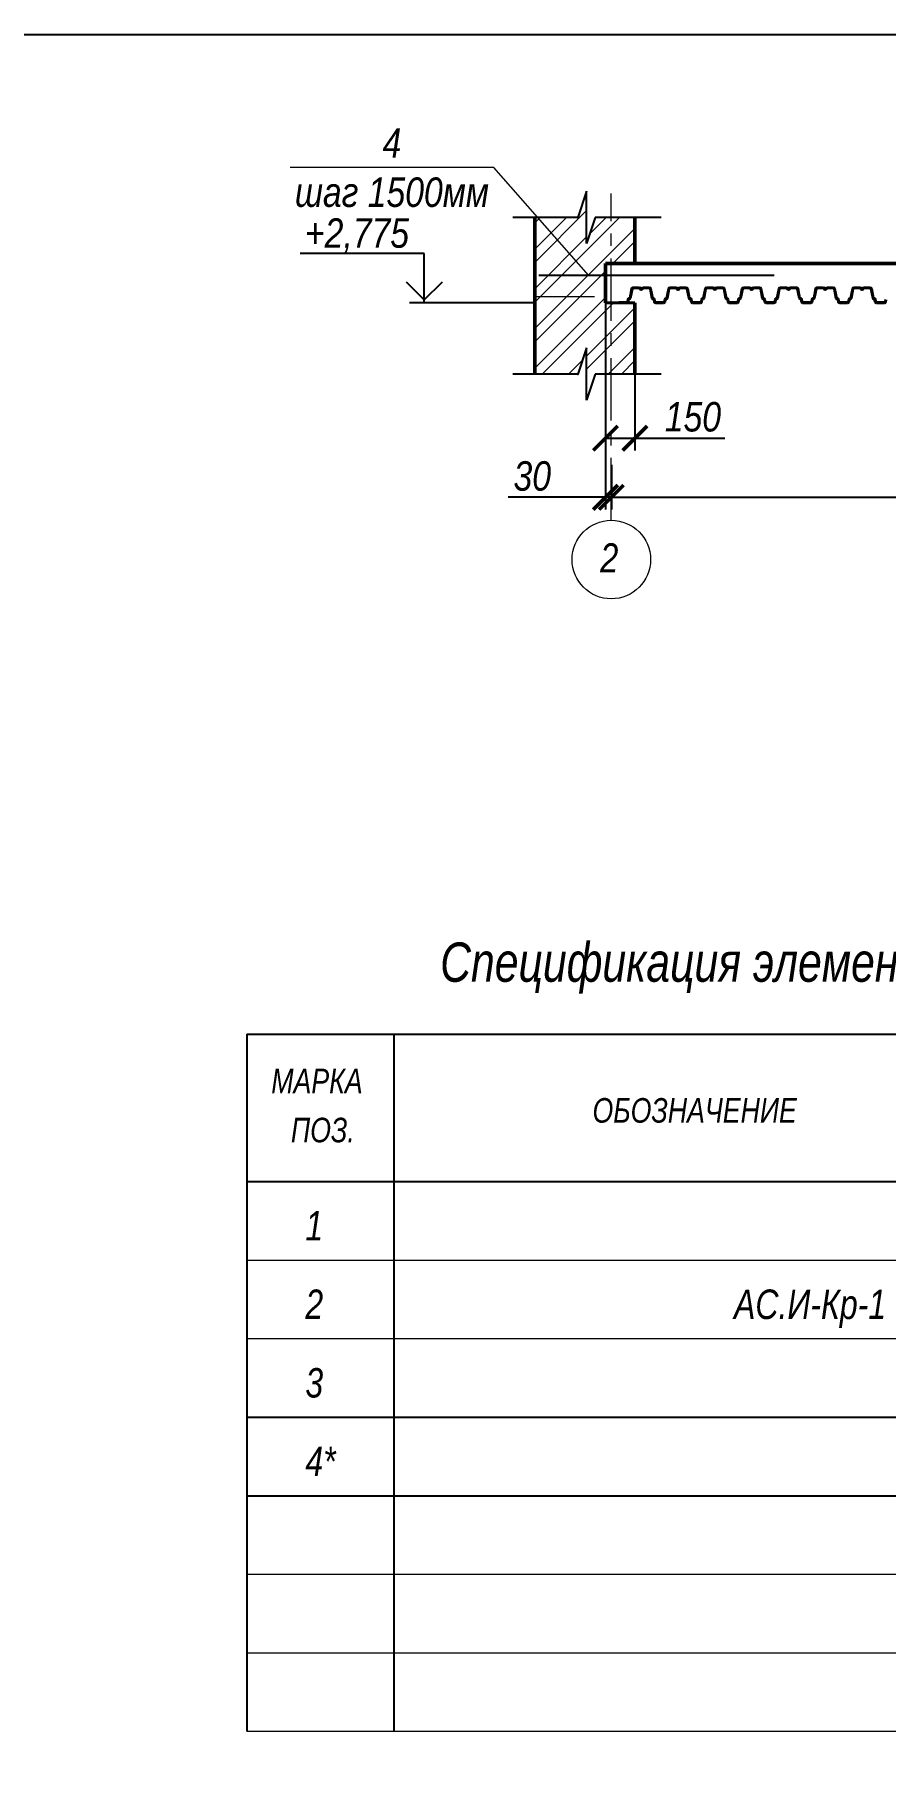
# Model space of a CAD drawing. Header units: millimetres. Extents: x 1582001 to 3303937, y 226471 to 491235.
# Drawn here: x 1644837 to 1653510, y 302874 to 320445 of the extents above; entities that cross this region are included whole.
import ezdxf

# ---------------------------------------------------------------- set-up
doc = ezdxf.new("R2010")
doc.units = ezdxf.units.MM
doc.linetypes.add('CENTER', pattern=[50.8, 31.75, -6.35, 6.35, -6.35])
doc.layers.get('Defpoints').update_dxf_attribs({"color": 255, "lineweight": 30})
for name, color, linetype in [('00', 15, 'Continuous'), ('6', 7, 'Continuous'), ('Spezifikazia', 250, 'Continuous'), ('Формуляр', 138, 'Continuous')]:
    doc.layers.add(name, color=color, linetype=linetype)
for name, color, linetype, lineweight in [('A-Wall-G', 22, 'Continuous', 50), ('Оси', 251, 'CENTER', 9), ('перекрытия', 7, 'Continuous', 40), ('Размеры', 7, 'Continuous', 18), ('Штриховки', 251, 'Continuous', 20)]:
    doc.layers.add(name, color=color, linetype=linetype, lineweight=lineweight)
doc.styles.add('GOST 2.304', font='ARIALNI.TTF', dxfattribs={"width": 0.98, "height": 300})
doc.styles.get("Standard").update_dxf_attribs({"font": 'ARIALNI.TTF', "height": 300})
doc.styles.add('STYLE1', font='ARIALNI.TTF', dxfattribs={"height": 300})
doc.styles.add('Текст', font='ARIALNI.TTF')
doc.dimstyles.new('х2', dxfattribs={"dimscale": 100, "dimtxt": 2.5, "dimasz": 2.5, "dimexe": 1.25, "dimexo": 0.625, "dimtad": 1, "dimdec": 0, "dimlfac": 0.5, "dimtxsty": 'Standard', "dimblk": 'ARCHTICK', "dimcen": 2.5, "dimadec": 0, "dimazin": 0, "dimtfac": 1, "dimtdec": 0, "dimtmove": 0, "dimatfit": 3, "dimfxl": 0, "dimarcsym": 0})

# ---------------------------------------------------------------- blocks, each defined once
blk = doc.blocks.new('1')
at = {"layer": 'перекрытия', "lineweight": 40, "ltscale": 100}
for p, q in [((0, 2), (80, 2)), ((95, 34), (90, 10)), ((97, 34), (92, 10)), ((107, 42), (105, 42)), ((107, 40), (105, 40)), ((132, 142), (114, 47)), ((134, 142), (115, 46)), ((210, 152), (144, 152)), ((210, 150), (144, 150)), ((230, 138), (226, 138)), ((230, 136), (226, 136)), ((311, 152), (246, 152)), ((311, 150), (246, 150)), ((321, 142), (340, 46)), ((323, 142), (342, 47)), ((348, 42), (351, 42)), ((348, 40), (351, 40)), ((359, 34), (363, 10)), ((360, 34), (365, 10)), ((375, 2), (455, 2)), ((375, 0), (455, 0)), ((470, 34), (465, 10)), ((470, 34), (465, 10)), ((472, 34), (467, 10)), ((472, 34), (467, 10)), ((482, 42), (480, 42)), ((482, 42), (480, 42)), ((482, 40), (480, 40)), ((482, 40), (480, 40)), ((507, 142), (489, 47)), ((509, 142), (490, 46)), ((585, 152), (519, 152)), ((585, 150), (519, 150)), ((605, 138), (601, 138)), ((605, 136), (601, 136)), ((686, 152), (621, 152)), ((686, 150), (621, 150)), ((696, 142), (715, 46)), ((698, 142), (717, 47)), ((723, 42), (726, 42)), ((723, 40), (726, 40)), ((734, 34), (738, 10)), ((735, 34), (740, 10)), ((750, 2), (830, 2)), ((750, 0), (830, 0))]:
    blk.add_line(p, q, dxfattribs=at)
for centre, radius, start, end in [((80, 12), 12, 270, 348.8738), ((80, 12), 10.2, 270, 348.8738), ((105, 32), 9.8, 90, 168.8738), ((105, 32), 8, 90, 168.8738), ((107, 48), 6.2, 270, 348.8738), ((107, 48), 8, 270, 348.8738), ((144, 140), 11.8, 90, 168.8738), ((144, 140), 10, 90, 168.8738), ((210, 142), 9.8, 7.1808, 90), ((210, 142), 8, 7.1808, 90), ((226, 144), 8, 187.1808, 270), ((226, 144), 6.2, 187.1808, 270), ((230, 144), 8, 270, 352.8192), ((230, 144), 6.2, 270, 352.8192), ((246, 142), 9.8, 90, 172.8192), ((246, 142), 8, 90, 172.8192), ((311, 140), 11.8, 11.1262, 90), ((311, 140), 10, 11.1262, 90), ((348, 48), 8, 191.1262, 270), ((348, 48), 6.2, 191.1262, 270), ((351, 32), 9.8, 11.1262, 90), ((351, 32), 8, 11.1262, 90), ((375, 12), 12, 191.1262, 270), ((375, 12), 10.2, 191.1262, 270), ((455, 12), 12, 270, 348.8738), ((455, 12), 10.2, 270, 348.8738), ((455, 12), 12, 270, 348.8738), ((455, 12), 10.2, 270, 348.8738), ((480, 32), 9.8, 90, 168.8738), ((480, 32), 9.8, 90, 168.8738), ((480, 32), 8, 90, 168.8738), ((480, 32), 8, 90, 168.8738), ((482, 48), 6.2, 270, 348.8738), ((482, 48), 6.2, 270, 348.8738), ((482, 48), 8, 270, 348.8738), ((482, 48), 8, 270, 348.8738), ((519, 140), 11.8, 90, 168.8738), ((519, 140), 10, 90, 168.8738), ((585, 142), 9.8, 7.1808, 90), ((585, 142), 8, 7.1808, 90), ((601, 144), 8, 187.1808, 270), ((601, 144), 6.2, 187.1808, 270), ((605, 144), 8, 270, 352.8192), ((605, 144), 6.2, 270, 352.8192), ((621, 142), 9.8, 90, 172.8192), ((621, 142), 8, 90, 172.8192), ((686, 140), 11.8, 11.1262, 90), ((686, 140), 10, 11.1262, 90), ((723, 48), 8, 191.1262, 270), ((723, 48), 6.2, 191.1262, 270), ((726, 32), 9.8, 11.1262, 90), ((726, 32), 8, 11.1262, 90), ((750, 12), 12, 191.1262, 270), ((750, 12), 10.2, 191.1262, 270)]:
    blk.add_arc(centre, radius, start, end, dxfattribs=at)
blk = doc.blocks.new('_ArchTick')
at = {"color": 0, "linetype": 'ByBlock', "const_width": 0.15}
blk.add_lwpolyline([(-0.5, -0.5), (0.5, 0.5)], dxfattribs=at)
blk = doc.blocks.new('*D1937')
at = {"layer": 'Defpoints', "color": 0, "lineweight": -3, "ltscale": 100, "transparency": 16777216}
for p in [(1661586, 316571), (1650716, 316021), (1661586, 315731)]:
    blk.add_point(p, dxfattribs=at)
at = {"layer": 'Размеры', "color": 0, "lineweight": -2, "ltscale": 100, "transparency": 16777216}
for p, q in [((1661586, 316508), (1661586, 315606)), ((1650716, 315959), (1650716, 315606)), ((1650716, 315731), (1661586, 315731))]:
    blk.add_line(p, q, dxfattribs=at)
at = {"layer": 'Размеры', "color": 0, "lineweight": -2, "ltscale": 100, "transparency": 16777216, "xscale": 250, "yscale": 250, "zscale": 250, "rotation": 180}
blk.add_blockref('_ArchTick', (1650716, 315731), dxfattribs=at)
at = {"layer": 'Размеры', "color": 0, "lineweight": -2, "ltscale": 100, "transparency": 16777216, "xscale": 250, "yscale": 250, "zscale": 250}
blk.add_blockref('_ArchTick', (1661586, 315731), dxfattribs=at)
at = {"layer": 'Размеры', "color": 0, "ltscale": 100, "transparency": 16777216, "insert": (1656151, 315946), "char_height": 300, "attachment_point": 5}
blk.add_mtext('5400', dxfattribs=at)
blk = doc.blocks.new('*D1938')
at = {"layer": 'Defpoints', "color": 0, "lineweight": -3, "ltscale": 100, "transparency": 16777216}
for p in [(1650656, 317713), (1650716, 316124), (1650656, 315731)]:
    blk.add_point(p, dxfattribs=at)
at = {"layer": 'Размеры', "color": 0, "lineweight": -2, "ltscale": 100, "transparency": 16777216}
for p, q in [((1650656, 317650), (1650656, 315606)), ((1650716, 316062), (1650716, 315606)), ((1650656, 315731), (1649664, 315731)), ((1650716, 315731), (1650656, 315731)), ((1650716, 315731), (1650966, 315731))]:
    blk.add_line(p, q, dxfattribs=at)
at = {"layer": 'Размеры', "color": 0, "lineweight": -2, "ltscale": 100, "transparency": 16777216, "xscale": 250, "yscale": 250, "zscale": 250}
blk.add_blockref('_ArchTick', (1650656, 315731), dxfattribs=at)
at = {"layer": 'Размеры', "color": 0, "lineweight": -2, "ltscale": 100, "transparency": 16777216, "xscale": 250, "yscale": 250, "zscale": 250, "rotation": 180}
blk.add_blockref('_ArchTick', (1650716, 315731), dxfattribs=at)
at = {"layer": 'Размеры', "color": 0, "ltscale": 100, "transparency": 16777216, "insert": (1649910, 315946), "char_height": 300, "attachment_point": 5}
blk.add_mtext('30', dxfattribs=at)
blk = doc.blocks.new('*D1939')
at = {"layer": 'Defpoints', "color": 0, "lineweight": -3, "ltscale": 100, "transparency": 16777216}
for p in [(1650656, 317801), (1650956, 317713), (1650656, 316333)]:
    blk.add_point(p, dxfattribs=at)
at = {"layer": 'Размеры', "color": 0, "lineweight": -2, "ltscale": 100, "transparency": 16777216}
for p, q in [((1650656, 317738), (1650656, 316208)), ((1650956, 317650), (1650956, 316208)), ((1650656, 316333), (1650956, 316333)), ((1650956, 316333), (1651872, 316333))]:
    blk.add_line(p, q, dxfattribs=at)
at = {"layer": 'Размеры', "color": 0, "lineweight": -2, "ltscale": 100, "transparency": 16777216, "xscale": 250, "yscale": 250, "zscale": 250, "rotation": 180}
blk.add_blockref('_ArchTick', (1650656, 316333), dxfattribs=at)
at = {"layer": 'Размеры', "color": 0, "lineweight": -2, "ltscale": 100, "transparency": 16777216, "xscale": 250, "yscale": 250, "zscale": 250}
blk.add_blockref('_ArchTick', (1650956, 316333), dxfattribs=at)
at = {"layer": 'Размеры', "color": 0, "ltscale": 100, "transparency": 16777216, "insert": (1651547, 316549), "char_height": 300, "attachment_point": 5}
blk.add_mtext('150', dxfattribs=at)

msp = doc.modelspace()

# ---------------------------------------------------------------- hatches: boundary and pattern name
at = {"layer": 'Размеры', "ltscale": 100}
h = msp.add_hatch(dxfattribs=at)
h.set_pattern_fill('ANSI32', color=256, scale=30, style=0)
h.set_pattern_definition([(45, (185969.3, -21873.42), (-202.055763, 202.055763), []), (45, (186104, -21873.42), (-202.055763, 202.055763), [])])
h.paths.add_polyline_path([(1650463.3, 318317), (1650463.3, 318847.7), (1650374.9, 318582.4), (1649935.5, 318582.4), (1649935.5, 316986.4), (1650374.9, 316986.4), (1650463.3, 317251.8), (1650463.3, 316721.1), (1650551.8, 316986.4), (1650715.5, 316986.4), (1650715.5, 317712.8), (1650655.5, 317712.8), (1650655.5, 318112.8), (1650715.5, 318112.8), (1650715.5, 318582.4), (1650551.8, 318582.4)])
h.paths.add_polyline_path([(1650955.5, 318582.4), (1650715.5, 318582.4), (1650715.5, 318112.8), (1650955.5, 318112.8)])
h.paths.add_polyline_path([(1650715.5, 316986.4), (1650955.5, 316986.4), (1650955.5, 317712.8), (1650715.5, 317712.8)])

# ---------------------------------------------------------------- linework, layer by layer
at = {"layer": '00', "color": 15, "linetype": 'Continuous'}
for p, q in [((1650463.3, 318847.7), (1650374.9, 318582.4)), ((1650463.3, 318317), (1650463.3, 318847.7)), ((1650374.9, 318582.4), (1649710.7, 318582.4)), ((1650551.8, 318582.4), (1650463.3, 318317)), ((1651224.4, 318582.4), (1650551.8, 318582.4)), ((1650463.3, 317251.8), (1650374.9, 316986.4)), ((1650463.3, 316721.1), (1650463.3, 317251.8)), ((1650374.9, 316986.4), (1649710.7, 316986.4)), ((1650551.8, 316986.4), (1650463.3, 316721.1)), ((1651224.4, 316986.4), (1650551.8, 316986.4))]:
    msp.add_line(p, q, dxfattribs=at)
at = {"layer": '6', "color": 12}
for p in [(1650374.9, 318582.4), (1650374.9, 316986.4)]:
    msp.add_point(p, dxfattribs=at)
at = {"layer": 'A-Wall-G', "color": 0, "ltscale": 100}
for p, q in [((1649935.5, 316986.4), (1649935.5, 318582.4)), ((1650955.5, 318112.8), (1650955.5, 318582.4)), ((1650655.5, 318112.8), (1650655.5, 317712.8)), ((1661226.6, 318112.8), (1650655.5, 318112.8)), ((1650955.5, 316986.4), (1650955.5, 317712.8))]:
    msp.add_line(p, q, dxfattribs=at)
at = {"layer": 'A-Wall-G', "lineweight": 20}
msp.add_line((1650545.5, 317772.8), (1649935.5, 317772.8), dxfattribs=at)
at = {"layer": 'Spezifikazia', "ltscale": 500}
for p, q in [((1647000.8, 310261), (1647000.8, 303161)), ((1647000.8, 310261), (1665500.8, 310261)), ((1648500.8, 310261), (1648500.8, 303161)), ((1647000.8, 308761), (1665500.8, 308761))]:
    msp.add_line(p, q, dxfattribs=at)
at = {"layer": 'Spezifikazia', "lineweight": 18, "ltscale": 500}
for p, q in [((1647000.8, 307961), (1665500.8, 307961)), ((1647000.8, 307161), (1665500.8, 307161)), ((1647000.8, 304761), (1665500.8, 304761)), ((1647000.8, 303961), (1665500.8, 303961)), ((1647000.8, 303161), (1665500.8, 303161))]:
    msp.add_line(p, q, dxfattribs=at)
at = {"layer": 'Spezifikazia'}
for p, q in [((1647000.8, 306361), (1665500.8, 306361)), ((1647000.8, 305561), (1665500.8, 305561)), ((1647000.8, 305561), (1665500.8, 305561))]:
    msp.add_line(p, q, dxfattribs=at)
at = {"layer": 'Оси', "ltscale": 20}
msp.add_line((1650715.5, 315496.8), (1650715.5, 318824.7), dxfattribs=at)
at = {"layer": 'Оси', "linetype": 'Continuous'}
msp.add_circle((1650715.5, 315096.8), 400, dxfattribs=at)
at = {"layer": 'перекрытия', "lineweight": 40, "ltscale": 100}
for p, q in [((1651002.5, 317864.6), (1650936.8, 317864.6)), ((1651002.5, 317862.8), (1650936.8, 317862.8)), ((1651104.3, 317864.6), (1651038.5, 317864.6)), ((1651104.3, 317862.8), (1651038.5, 317862.8)), ((1651377.5, 317864.6), (1651311.8, 317864.6)), ((1651377.5, 317862.8), (1651311.8, 317862.8)), ((1651479.3, 317864.6), (1651413.5, 317864.6)), ((1651479.3, 317862.8), (1651413.5, 317862.8)), ((1651752.5, 317864.6), (1651686.8, 317864.6)), ((1651752.5, 317862.8), (1651686.8, 317862.8)), ((1651854.3, 317864.6), (1651788.5, 317864.6)), ((1651854.3, 317862.8), (1651788.5, 317862.8)), ((1652127.5, 317864.6), (1652061.8, 317864.6)), ((1652127.5, 317862.8), (1652061.8, 317862.8)), ((1652229.3, 317864.6), (1652163.5, 317864.6)), ((1652229.3, 317862.8), (1652163.5, 317862.8)), ((1653252.5, 317864.6), (1653186.8, 317864.6)), ((1653252.5, 317862.8), (1653186.8, 317862.8)), ((1653354.3, 317864.6), (1653288.5, 317864.6)), ((1653354.3, 317862.8), (1653288.5, 317862.8)), ((1650656, 317712.8), (1650955.5, 317712.8)), ((1650792.9, 317714.6), (1650873.2, 317714.6)), ((1650792.9, 317712.8), (1650873.2, 317712.8)), ((1650887.9, 317746.7), (1650883.2, 317722.8)), ((1650889.6, 317746.4), (1650884.9, 317722.5)), ((1650900.3, 317754.6), (1650897.5, 317754.6)), ((1650900.3, 317752.8), (1650897.5, 317752.8)), ((1650925.2, 317855.1), (1650906.4, 317759.6)), ((1650926.9, 317854.7), (1650908.2, 317759.3)), ((1651022.7, 317850.6), (1651018.4, 317850.6)), ((1651022.7, 317848.8), (1651018.4, 317848.8)), ((1651114.1, 317854.7), (1651132.9, 317759.3)), ((1651115.9, 317855.1), (1651134.7, 317759.6)), ((1651140.7, 317754.6), (1651143.6, 317754.6)), ((1651140.7, 317752.8), (1651143.6, 317752.8)), ((1651151.4, 317746.4), (1651156.1, 317722.5)), ((1651153.2, 317746.7), (1651157.9, 317722.8)), ((1651167.9, 317714.6), (1651248.2, 317714.6)), ((1651167.9, 317712.8), (1651248.2, 317712.8)), ((1651262.9, 317746.7), (1651258.2, 317722.8)), ((1651262.9, 317746.7), (1651258.2, 317722.8)), ((1651264.6, 317746.4), (1651259.9, 317722.5)), ((1651264.6, 317746.4), (1651259.9, 317722.5)), ((1651275.3, 317754.6), (1651272.5, 317754.6)), ((1651275.3, 317754.6), (1651272.5, 317754.6)), ((1651275.3, 317752.8), (1651272.5, 317752.8)), ((1651275.3, 317752.8), (1651272.5, 317752.8)), ((1651300.2, 317855.1), (1651281.4, 317759.6)), ((1651301.9, 317854.7), (1651283.2, 317759.3)), ((1651397.7, 317850.6), (1651393.4, 317850.6)), ((1651397.7, 317848.8), (1651393.4, 317848.8)), ((1651489.1, 317854.7), (1651507.9, 317759.3)), ((1651490.9, 317855.1), (1651509.7, 317759.6)), ((1651515.7, 317754.6), (1651518.6, 317754.6)), ((1651515.7, 317752.8), (1651518.6, 317752.8)), ((1651526.4, 317746.4), (1651531.1, 317722.5)), ((1651528.2, 317746.7), (1651532.9, 317722.8)), ((1651542.9, 317714.6), (1651623.2, 317714.6)), ((1651542.9, 317712.8), (1651623.2, 317712.8)), ((1651637.9, 317746.7), (1651633.2, 317722.8)), ((1651637.9, 317746.7), (1651633.2, 317722.8)), ((1651639.6, 317746.4), (1651634.9, 317722.5)), ((1651639.6, 317746.4), (1651634.9, 317722.5)), ((1651650.3, 317754.6), (1651647.5, 317754.6)), ((1651650.3, 317754.6), (1651647.5, 317754.6)), ((1651650.3, 317752.8), (1651647.5, 317752.8)), ((1651650.3, 317752.8), (1651647.5, 317752.8)), ((1651675.2, 317855.1), (1651656.4, 317759.6)), ((1651676.9, 317854.7), (1651658.2, 317759.3)), ((1651772.7, 317850.6), (1651768.4, 317850.6)), ((1651772.7, 317848.8), (1651768.4, 317848.8)), ((1651864.1, 317854.7), (1651882.9, 317759.3)), ((1651865.9, 317855.1), (1651884.7, 317759.6)), ((1651890.7, 317754.6), (1651893.6, 317754.6)), ((1651890.7, 317752.8), (1651893.6, 317752.8)), ((1651901.4, 317746.4), (1651906.1, 317722.5)), ((1651903.2, 317746.7), (1651907.9, 317722.8)), ((1651905.7, 317724.8), (1651906.1, 317722.5)), ((1651907.4, 317725.2), (1651907.9, 317722.8)), ((1651917.9, 317714.6), (1651998.2, 317714.6)), ((1651998.2, 317714.6), (1651917.9, 317714.6)), ((1651917.9, 317712.8), (1651998.2, 317712.8)), ((1651998.2, 317712.8), (1651917.9, 317712.8)), ((1652012.9, 317746.7), (1652008.2, 317722.8)), ((1652014.6, 317746.4), (1652009.9, 317722.5)), ((1652025.3, 317754.6), (1652022.5, 317754.6)), ((1652025.3, 317752.8), (1652022.5, 317752.8)), ((1652050.2, 317855.1), (1652031.4, 317759.6)), ((1652051.9, 317854.7), (1652033.2, 317759.3)), ((1652147.7, 317850.6), (1652143.4, 317850.6)), ((1652147.7, 317848.8), (1652143.4, 317848.8)), ((1652239.1, 317854.7), (1652257.9, 317759.3)), ((1652240.9, 317855.1), (1652259.7, 317759.6)), ((1652265.7, 317754.6), (1652268.6, 317754.6)), ((1652265.7, 317752.8), (1652268.6, 317752.8)), ((1652276.4, 317746.4), (1652281.1, 317722.5)), ((1652278.2, 317746.7), (1652282.9, 317722.8)), ((1652292.9, 317712.8), (1652373.2, 317712.8)), ((1653137.9, 317746.7), (1653133.2, 317722.8)), ((1653137.9, 317746.7), (1653133.2, 317722.8)), ((1653139.6, 317746.4), (1653134.9, 317722.5)), ((1653139.6, 317746.4), (1653134.9, 317722.5)), ((1653150.3, 317754.6), (1653147.5, 317754.6)), ((1653150.3, 317754.6), (1653147.5, 317754.6)), ((1653150.3, 317752.8), (1653147.5, 317752.8)), ((1653150.3, 317752.8), (1653147.5, 317752.8)), ((1653175.2, 317855.1), (1653156.4, 317759.6)), ((1653176.9, 317854.7), (1653158.2, 317759.3)), ((1653272.7, 317850.6), (1653268.4, 317850.6)), ((1653272.7, 317848.8), (1653268.4, 317848.8)), ((1653364.1, 317854.7), (1653382.9, 317759.3)), ((1653365.9, 317855.1), (1653384.7, 317759.6)), ((1653390.7, 317754.6), (1653393.6, 317754.6)), ((1653390.7, 317752.8), (1653393.6, 317752.8)), ((1653401.4, 317746.4), (1653406.1, 317722.5)), ((1653403.2, 317746.7), (1653407.9, 317722.8)), ((1653405.7, 317724.8), (1653406.1, 317722.5)), ((1653407.4, 317725.2), (1653407.9, 317722.8)), ((1653417.9, 317714.6), (1653498.2, 317714.6)), ((1653498.2, 317714.6), (1653417.9, 317714.6)), ((1653417.9, 317712.8), (1653498.2, 317712.8)), ((1653498.2, 317712.8), (1653417.9, 317712.8)), ((1653512.9, 317746.7), (1653508.2, 317722.8))]:
    msp.add_line(p, q, dxfattribs=at)
for centre, radius, start, end in [((1650936.8, 317852.8), 11.8, 90, 168.87383), ((1650936.8, 317852.8), 10, 90, 168.87383), ((1651002.5, 317854.8), 9.8, 7.18076, 90), ((1651002.5, 317854.8), 8, 7.18076, 90), ((1651038.5, 317854.8), 9.8, 90, 172.81924), ((1651038.5, 317854.8), 8, 90, 172.81924), ((1651104.3, 317852.8), 11.8, 11.12617, 90), ((1651104.3, 317852.8), 10, 11.12617, 90), ((1651311.8, 317852.8), 11.8, 90, 168.87383), ((1651311.8, 317852.8), 10, 90, 168.87383), ((1651377.5, 317854.8), 9.8, 7.18076, 90), ((1651377.5, 317854.8), 8, 7.18076, 90), ((1651413.5, 317854.8), 9.8, 90, 172.81924), ((1651413.5, 317854.8), 8, 90, 172.81924), ((1651479.3, 317852.8), 11.8, 11.12617, 90), ((1651479.3, 317852.8), 10, 11.12617, 90), ((1651686.8, 317852.8), 11.8, 90, 168.87383), ((1651686.8, 317852.8), 10, 90, 168.87383), ((1651752.5, 317854.8), 9.8, 7.18076, 90), ((1651752.5, 317854.8), 8, 7.18076, 90), ((1651788.5, 317854.8), 9.8, 90, 172.81924), ((1651788.5, 317854.8), 8, 90, 172.81924), ((1651854.3, 317852.8), 11.8, 11.12617, 90), ((1651854.3, 317852.8), 10, 11.12617, 90), ((1652061.8, 317852.8), 11.8, 90, 168.87383), ((1652061.8, 317852.8), 10, 90, 168.87383), ((1652127.5, 317854.8), 9.8, 7.18076, 90), ((1652127.5, 317854.8), 8, 7.18076, 90), ((1652163.5, 317854.8), 9.8, 90, 172.81924), ((1652163.5, 317854.8), 8, 90, 172.81924), ((1652229.3, 317852.8), 11.8, 11.12617, 90), ((1652229.3, 317852.8), 10, 11.12617, 90), ((1653186.8, 317852.8), 11.8, 90, 168.87383), ((1653186.8, 317852.8), 10, 90, 168.87383), ((1653252.5, 317854.8), 9.8, 7.18076, 90), ((1653252.5, 317854.8), 8, 7.18076, 90), ((1653288.5, 317854.8), 9.8, 90, 172.81924), ((1653288.5, 317854.8), 8, 90, 172.81924), ((1653354.3, 317852.8), 11.8, 11.12617, 90), ((1653354.3, 317852.8), 10, 11.12617, 90), ((1650873.2, 317724.8), 10.2, 270, 348.87383), ((1650873.2, 317724.8), 12, 270, 348.87383), ((1650897.5, 317744.8), 9.8, 90, 168.87383), ((1650897.5, 317744.8), 8, 90, 168.87383), ((1650900.3, 317760.8), 6.2, 270, 348.87383), ((1650900.3, 317760.8), 8, 270, 348.87383), ((1651018.4, 317856.8), 8, 187.18076, 270), ((1651018.4, 317856.8), 6.2, 187.18076, 270), ((1651022.7, 317856.8), 6.2, 270, 352.81924), ((1651022.7, 317856.8), 8, 270, 352.81924), ((1651140.7, 317760.8), 8, 191.12617, 270), ((1651140.7, 317760.8), 6.2, 191.12617, 270), ((1651143.6, 317744.8), 9.8, 11.12617, 90), ((1651143.6, 317744.8), 8, 11.12617, 90), ((1651167.9, 317724.8), 12, 191.12617, 270), ((1651167.9, 317724.8), 10.2, 191.12617, 270), ((1651248.2, 317724.8), 10.2, 270, 348.87383), ((1651248.2, 317724.8), 10.2, 270, 348.87383), ((1651248.2, 317724.8), 12, 270, 348.87383), ((1651248.2, 317724.8), 12, 270, 348.87383), ((1651272.5, 317744.8), 9.8, 90, 168.87383), ((1651272.5, 317744.8), 9.8, 90, 168.87383), ((1651272.5, 317744.8), 8, 90, 168.87383), ((1651272.5, 317744.8), 8, 90, 168.87383), ((1651275.3, 317760.8), 6.2, 270, 348.87383), ((1651275.3, 317760.8), 6.2, 270, 348.87383), ((1651275.3, 317760.8), 8, 270, 348.87383), ((1651275.3, 317760.8), 8, 270, 348.87383), ((1651393.4, 317856.8), 8, 187.18076, 270), ((1651393.4, 317856.8), 6.2, 187.18076, 270), ((1651397.7, 317856.8), 6.2, 270, 352.81924), ((1651397.7, 317856.8), 8, 270, 352.81924), ((1651515.7, 317760.8), 8, 191.12617, 270), ((1651515.7, 317760.8), 6.2, 191.12617, 270), ((1651518.6, 317744.8), 9.8, 11.12617, 90), ((1651518.6, 317744.8), 8, 11.12617, 90), ((1651542.9, 317724.8), 12, 191.12617, 270), ((1651542.9, 317724.8), 10.2, 191.12617, 270), ((1651623.2, 317724.8), 10.2, 270, 348.87383), ((1651623.2, 317724.8), 10.2, 270, 348.87383), ((1651623.2, 317724.8), 12, 270, 348.87383), ((1651623.2, 317724.8), 12, 270, 348.87383), ((1651647.5, 317744.8), 9.8, 90, 168.87383), ((1651647.5, 317744.8), 9.8, 90, 168.87383), ((1651647.5, 317744.8), 8, 90, 168.87383), ((1651647.5, 317744.8), 8, 90, 168.87383), ((1651650.3, 317760.8), 6.2, 270, 348.87383), ((1651650.3, 317760.8), 6.2, 270, 348.87383), ((1651650.3, 317760.8), 8, 270, 348.87383), ((1651650.3, 317760.8), 8, 270, 348.87383), ((1651768.4, 317856.8), 8, 187.18076, 270), ((1651768.4, 317856.8), 6.2, 187.18076, 270), ((1651772.7, 317856.8), 6.2, 270, 352.81924), ((1651772.7, 317856.8), 8, 270, 352.81924), ((1651890.7, 317760.8), 8, 191.12617, 270), ((1651890.7, 317760.8), 6.2, 191.12617, 270), ((1651893.6, 317744.8), 9.8, 11.12617, 90), ((1651893.6, 317744.8), 8, 11.12617, 90), ((1651917.9, 317724.8), 12, 191.12617, 270), ((1651917.9, 317724.8), 12, 191.12617, 270), ((1651917.9, 317724.8), 10.2, 191.12617, 270), ((1651917.9, 317724.8), 10.2, 191.12617, 270), ((1651998.2, 317724.8), 10.2, 270, 348.87383), ((1651998.2, 317724.8), 10.2, 270, 348.87383), ((1651998.2, 317724.8), 10.2, 270, 348.87383), ((1651998.2, 317724.8), 12, 270, 348.87383), ((1651998.2, 317724.8), 12, 270, 348.87383), ((1651998.2, 317724.8), 12, 270, 348.87383), ((1652022.5, 317744.8), 9.8, 90, 168.87383), ((1652022.5, 317744.8), 8, 90, 168.87383), ((1652025.3, 317760.8), 6.2, 270, 348.87383), ((1652025.3, 317760.8), 8, 270, 348.87383), ((1652143.4, 317856.8), 8, 187.18076, 270), ((1652143.4, 317856.8), 6.2, 187.18076, 270), ((1652147.7, 317856.8), 6.2, 270, 352.81924), ((1652147.7, 317856.8), 8, 270, 352.81924), ((1652265.7, 317760.8), 8, 191.12617, 270), ((1652265.7, 317760.8), 6.2, 191.12617, 270), ((1652268.6, 317744.8), 9.8, 11.12617, 90), ((1652268.6, 317744.8), 8, 11.12617, 90), ((1652292.9, 317724.8), 12, 191.12617, 270), ((1652292.9, 317724.8), 10.2, 191.12617, 270), ((1653123.2, 317724.8), 10.2, 270, 348.87383), ((1653123.2, 317724.8), 10.2, 270, 348.87383), ((1653123.2, 317724.8), 12, 270, 348.87383), ((1653123.2, 317724.8), 12, 270, 348.87383), ((1653147.5, 317744.8), 9.8, 90, 168.87383), ((1653147.5, 317744.8), 9.8, 90, 168.87383), ((1653147.5, 317744.8), 8, 90, 168.87383), ((1653147.5, 317744.8), 8, 90, 168.87383), ((1653150.3, 317760.8), 6.2, 270, 348.87383), ((1653150.3, 317760.8), 6.2, 270, 348.87383), ((1653150.3, 317760.8), 8, 270, 348.87383), ((1653150.3, 317760.8), 8, 270, 348.87383), ((1653268.4, 317856.8), 8, 187.18076, 270), ((1653268.4, 317856.8), 6.2, 187.18076, 270), ((1653272.7, 317856.8), 6.2, 270, 352.81924), ((1653272.7, 317856.8), 8, 270, 352.81924), ((1653390.7, 317760.8), 8, 191.12617, 270), ((1653390.7, 317760.8), 6.2, 191.12617, 270), ((1653393.6, 317744.8), 9.8, 11.12617, 90), ((1653393.6, 317744.8), 8, 11.12617, 90), ((1653417.9, 317724.8), 12, 191.12617, 270), ((1653417.9, 317724.8), 12, 191.12617, 270), ((1653417.9, 317724.8), 10.2, 191.12617, 270), ((1653417.9, 317724.8), 10.2, 191.12617, 270), ((1653498.2, 317724.8), 10.2, 270, 348.87383), ((1653498.2, 317724.8), 10.2, 270, 348.87383), ((1653498.2, 317724.8), 10.2, 270, 348.87383), ((1653498.2, 317724.8), 12, 270, 348.87383), ((1653498.2, 317724.8), 12, 270, 348.87383), ((1653498.2, 317724.8), 12, 270, 348.87383)]:
    msp.add_arc(centre, radius, start, end, dxfattribs=at)
at = {"layer": 'Размеры', "lineweight": 9, "ltscale": 100}
for p, q in [((1649518.7, 319088.8), (1647441.3, 319088.8)), ((1650482.7, 317993.3), (1649518.7, 319088.8))]:
    msp.add_line(p, q, dxfattribs=at)
at = {"layer": 'Размеры', "linetype": 'Continuous', "lineweight": 25, "ltscale": 100}
for p, q in [((1648809.9, 318212.8), (1647543.5, 318212.8)), ((1648809.9, 317712.8), (1648809.9, 318212.8)), ((1648624, 317927), (1648809.9, 317741.1)), ((1648809.9, 317741.1), (1648995.7, 317927)), ((1649935.5, 317712.8), (1648659.9, 317712.8))]:
    msp.add_line(p, q, dxfattribs=at)
at = {"layer": 'Формуляр', "color": 0}
msp.add_lwpolyline([(1626000.8, 291755.1), (1626000.8, 320444.9), (1665500.8, 320444.9), (1665500.8, 291755.1)], close=True, dxfattribs=at)
at = {"layer": 'Штриховки', "color": 1, "ltscale": 100, "const_width": 20}
msp.add_lwpolyline([(1649975.5, 317993.3), (1652375.8, 317993.3)], dxfattribs=at)

# ---------------------------------------------------------------- block references
at = {"layer": 'Размеры'}
msp.add_blockref('1', (1652292.9, 317712.8), dxfattribs=at)

# ---------------------------------------------------------------- texts
at = {"layer": 'Spezifikazia', "style": 'STYLE1', "width": 0.95}
for s, height, p in [('Спецификация элементов к монолитному перекрытию на отм. +2,775', 400, (1648971.5, 310796.2)), ('МАРКА', 250, (1647250.6, 309661)), ('ОБОЗНАЧЕНИЕ', 250, (1650523.7, 309361)), ('ПОЗ.', 250, (1647450.6, 309161)), ('1', 300, (1647597.4, 308161)), ('2', 300, (1647597.4, 307361)), ('АС.И-Кр-1', 300, (1651965.9, 307361)), ('3', 300, (1647597.4, 306561)), ('3', 300, (1647597.4, 306561)), ('4*', 300, (1647597.4, 305761))]:
    msp.add_text(s, height=height, dxfattribs=at).set_placement(p)
at = {"layer": 'Оси', "linetype": 'Continuous', "ltscale": 100, "insert": (1650601.7, 315113.9), "char_height": 297.23, "attachment_point": 4, "style": 'GOST 2.304'}
msp.add_mtext('{2}', dxfattribs=at)
at = {"layer": 'Размеры', "lineweight": 9, "ltscale": 100, "style": 'Текст'}
for s, p in [('4', (1648384.4, 319188.8)), ('шаг 1500мм', (1647491.3, 318688.8))]:
    msp.add_text(s, height=300, dxfattribs=at).set_placement(p)
at = {"layer": 'Размеры', "linetype": 'Continuous', "lineweight": 25, "ltscale": 100}
msp.add_text('+2,775', height=300, dxfattribs=at).set_placement((1647593.5, 318272.8))

# ---------------------------------------------------------------- dimensions: what is measured, and where the dimension line sits
at = {"layer": 'Размеры', "ltscale": 100}
dim = msp.add_linear_dim(base=(1650655.5, 315730.7), p1=(1650715.5, 316124.3), p2=(1650655.5, 317712.8), dimstyle='х2', dxfattribs=at)
dim.commit()
dim.dimension.update_dxf_attribs({"geometry": '*D1938', "text_midpoint": (1649909.6, 315946.4)})
dim = msp.add_linear_dim(base=(1650655.5, 316333.4), p1=(1650955.5, 317712.8), p2=(1650655.5, 317800.5), dimstyle='х2', dxfattribs=at)
dim.commit()
dim.dimension.update_dxf_attribs({"geometry": '*D1939', "text_midpoint": (1651546.9, 316333.4), "dimtype": 160})
dim = msp.add_linear_dim(base=(1661585.7, 315730.7), p1=(1650715.5, 316021.2), p2=(1661585.7, 316570.8), text='5400', dimstyle='х2', override={"dimlfac": 0.5, "dimtxsty": 'Standard', "dimblk1": 'ArchTick', "dimblk2": 'ArchTick', "dimsah": 1, "dimtmove": 0, "dimtolj": 0}, dxfattribs=at)
dim.commit()
dim.dimension.update_dxf_attribs({"geometry": '*D1937', "text_midpoint": (1656150.6, 315946.4)})

doc.saveas('drawing.dxf')
